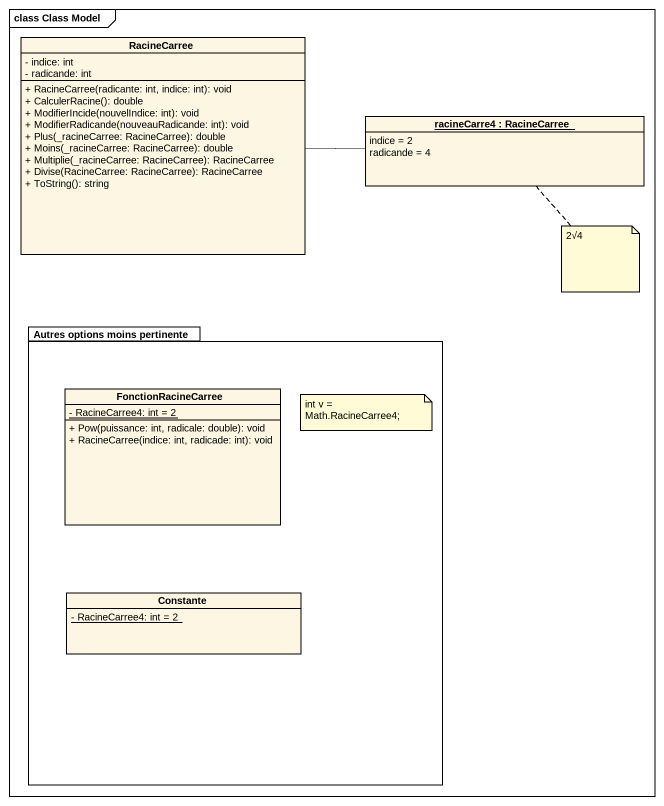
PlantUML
@startuml
mainframe class Class Model
hide circle
hide empty members
skinparam classAttributeIconSize 0
class RacineCarree {
  - indice: int
  - radicande: int
  + RacineCarree(radicante: int, indice: int): void
  + CalculerRacine(): double
  + ModifierIncide(nouvelIndice: int): void
  + ModifierRadicande(nouveauRadicande: int): void
  + Plus(_racineCarree: RacineCarree): double
  + Moins(_racineCarree: RacineCarree): double
  + Multiplie(_racineCarree: RacineCarree): RacineCarree
  + Divise(RacineCarree: RacineCarree): RacineCarree
  + ToString(): string
}
object "racineCarre4 : RacineCarree" as racineCarre4 {
  indice = 2
  radicande = 4
}
package "Autres options moins pertinente" as Autres_options_moins {
  class FonctionRacineCarree {
    {static} - RacineCarree4: int = 2
    + Pow(puissance: int, radicale: double): void
    + RacineCarree(indice: int, radicade: int): void
  }
  class Constante {
    {static} - RacineCarree4: int = 2
  }
}
racineCarre4 -left- RacineCarree
note bottom of racineCarre4 : 2√4
note as N2
  int v = Math.RacineCarree4;
end note
@enduml
